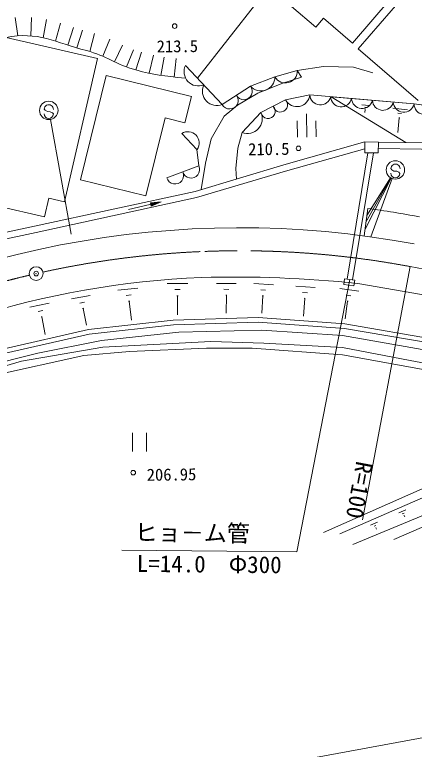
# Model space of a CAD drawing. Units: millimetres, scale not verified. Extents: x 40000 to 680000, y 20000 to 380000.
# Drawn here: x 256207 to 299583, y 259527 to 339324 of the extents above; entities that cross this region are included whole.
import ezdxf
from ezdxf.enums import TextEntityAlignment as Align

# ---------------------------------------------------------------- set-up
doc = ezdxf.new("R2010")
doc.units = ezdxf.units.MM
doc.header["$LTSCALE"] = 1000
doc.header["$PDMODE"] = 32
doc.header["$PDSIZE"] = 500
doc.linetypes.add('CHAIN', pattern=[18.5, 12, -1.5, 3.5, -1.5])
doc.layers.add('S-BGD', color=7, linetype='Continuous', lineweight=13)
doc.layers.add('S-BMK', color=2, linetype='CHAIN', lineweight=13)
doc.styles.add('ＭＳ ゴシック', font='')
doc.styles.get('ＭＳ ゴシック').set_extended_font_data('MS Gothic')

msp = doc.modelspace()

# ---------------------------------------------------------------- linework, layer by layer
at = {"layer": 'S-BGD'}
for p, q in [((293494, 335602), (301599, 345038)), ((300145, 344703), (292887, 336232)), ((288885, 337971), (286248, 340230)), ((256546, 337024), (256268, 339020)), ((257970, 337019), (258038, 339034)), ((259304, 336808), (259672, 338790)), ((260619, 336453), (261177, 338390)), ((289719, 338945), (288885, 337971)), ((292887, 336232), (289719, 338945)), ((261983, 336018), (262606, 337935)), ((262954, 335716), (263559, 337638)), ((255268, 336829), (265188, 334560)), ((264368, 335323), (264862, 337277)), ((265782, 334801), (266533, 336672)), ((267024, 334218), (267905, 336031)), ((268331, 333652), (269117, 335508)), ((269355, 333322), (269957, 335245)), ((299993, 330019), (293494, 335602)), ((265188, 334560), (261626, 318987)), ((270788, 332966), (271260, 334926)), ((272080, 332730), (272416, 334718)), ((273523, 332555), (273748, 334558)), ((286884, 333261), (287330, 332530)), ((263333, 321379), (266122, 332709)), ((266122, 332709), (275386, 330429)), ((275386, 330429), (274687, 327589)), ((259510, 328936), (259412, 329055)), ((259753, 328794), (259510, 328936)), ((260054, 328789), (259753, 328794)), ((260298, 328674), (260054, 328789)), ((293892, 329545), (294688, 329457)), ((294164, 329273), (294363, 329251)), ((294237, 329023), (294202, 328715)), ((294212, 329026), (294261, 329020)), ((297266, 329170), (298859, 328994)), ((260403, 328537), (260298, 328674)), ((272527, 328120), (270438, 319631)), ((274687, 327589), (272527, 328120)), ((287914, 326032), (287886, 328552)), ((297957, 328127), (297778, 326515)), ((297811, 328626), (298209, 328582)), ((297907, 328132), (298006, 328121)), ((262329, 315501), (260087, 327937)), ((286906, 326021), (286886, 327785)), ((288922, 326044), (288902, 327808)), ((294204, 324330), (294223, 325503)), ((294223, 325503), (295692, 325480)), ((295692, 325480), (295674, 324307)), ((294537, 324325), (292280, 310597)), ((295148, 324315), (292881, 310522)), ((295674, 324307), (294204, 324330)), ((297133, 322480), (297035, 322599)), ((297377, 322338), (297133, 322480)), ((294336, 316782), (297042, 321593)), ((294434, 317526), (297001, 321618)), ((297677, 322333), (297377, 322338)), ((297921, 322219), (297677, 322333)), ((298026, 322081), (297921, 322219)), ((270438, 319631), (263333, 321379)), ((297076, 321575), (294237, 316039)), ((294882, 315194), (297190, 321525)), ((259898, 319383), (259440, 317382)), ((261626, 318987), (259898, 319383)), ((259440, 317382), (253786, 318675)), ((268566, 318159), (272122, 318980)), ((272122, 318980), (270945, 318905)), ((271031, 318531), (270945, 318905)), ((272122, 318980), (270951, 318877)), ((272122, 318980), (270957, 318850)), ((272122, 318980), (270963, 318824)), ((272122, 318980), (270969, 318800)), ((272122, 318980), (270977, 318766)), ((272122, 318980), (270984, 318733)), ((272122, 318980), (270995, 318687)), ((272122, 318980), (271000, 318665)), ((272122, 318980), (271006, 318640)), ((272122, 318980), (271012, 318614)), ((272122, 318980), (271016, 318596)), ((272122, 318980), (271021, 318573)), ((272122, 318980), (271027, 318550)), ((272122, 318980), (271031, 318531)), ((294139, 315295), (294533, 318269)), ((299122, 311967), (293959, 284447)), ((286837, 280965), (292568, 310561)), ((292023, 310629), (291946, 310011)), ((293113, 310494), (292023, 310629)), ((293036, 309875), (293113, 310494)), ((267400, 309388), (269578, 309636)), ((272774, 310132), (274997, 310117)), ((278124, 310137), (280254, 310123)), ((282157, 310135), (284292, 309994)), ((286722, 309834), (288810, 309697)), ((291946, 310011), (293036, 309875)), ((293456, 310140), (313012, 306716)), ((262381, 308444), (264412, 308837)), ((268291, 308827), (268836, 308890)), ((273604, 309459), (274159, 309456)), ((278918, 309493), (279451, 309489)), ((279113, 308852), (279247, 308852)), ((279180, 308852), (279167, 306912)), ((282915, 309442), (283449, 309407)), ((287464, 309156), (287986, 309122)), ((291484, 309590), (293557, 309298)), ((292174, 308859), (292692, 308786)), ((263261, 307982), (263769, 308080)), ((268570, 308197), (268706, 308213)), ((268638, 308205), (268873, 306144)), ((273808, 308791), (273946, 308790)), ((273877, 308790), (273863, 306722)), ((283140, 308784), (283016, 306899)), ((283073, 308788), (283207, 308780)), ((287684, 308512), (287556, 306576)), ((287618, 308517), (287749, 308508)), ((292346, 308200), (292075, 306279)), ((292281, 308209), (292410, 308191)), ((257837, 307565), (259944, 307972)), ((263569, 307409), (263696, 307434)), ((263633, 307421), (263987, 305593)), ((258750, 307085), (259276, 307187)), ((259069, 306492), (259201, 306517)), ((259135, 306505), (259509, 304572)), ((273456, 305640), (264284, 304635)), ((282638, 305941), (273456, 305640)), ((291997, 305230), (282638, 305941)), ((301984, 303526), (291997, 305230)), ((264284, 304635), (255191, 302562)), ((321272, 297018), (289739, 283089)), ((268988, 293892), (269011, 291876)), ((270522, 291893), (270500, 293909)), ((297889, 285211), (298651, 285547)), ((298276, 285108), (298467, 285192)), ((298448, 284911), (298496, 284932)), ((298472, 284921), (298540, 284768)), ((294845, 283867), (295601, 284201)), ((295229, 283765), (295418, 283849)), ((295400, 283570), (295447, 283591)), ((295423, 283580), (295488, 283435)), ((267838, 281150), (286837, 280965)), ((312199, 262959), (222043, 246343))]:
    msp.add_line(p, q, dxfattribs=at)
for points in [[(276043, 332435), (282621, 340847), (276400, 345920)], [(274741, 333821), (278738, 329568), (281793, 331577), (284453, 332566), (286884, 333261)], [(286884, 333261), (289727, 333704), (292995, 333611), (295092, 333025)], [(276441, 320332), (276924, 323179), (277533, 325828), (278957, 328283), (280396, 329490), (282588, 330792), (285218, 331867), (287330, 332530)], [(280892, 326529), (282939, 328682), (285614, 330067), (288240, 330619), (299566, 329634), (303929, 329016), (307768, 328508)], [(290573, 330417), (299566, 329634), (307768, 328508), (315176, 324323), (321683, 318325)], [(321683, 318325), (314156, 321892), (300454, 325404), (298675, 325432), (290573, 330417)], [(272720, 321607), (276190, 322894), (275995, 324693), (274349, 326416)], [(280892, 326529), (280415, 324842), (280208, 322633), (280268, 321472)], [(294223, 325503), (285416, 323006), (275783, 320136), (258374, 316343), (235153, 311408)], [(342640, 307096), (326742, 315146), (313915, 321225), (300359, 324700), (295681, 324774)], [(393201, 305865), (385132, 303298), (362962, 304576), (352646, 305365), (343628, 307387), (327053, 315780), (314156, 321892), (300454, 325404), (295692, 325480)], [(294211, 324766), (285613, 322328), (275959, 319452), (258522, 315653), (235300, 310718)], [(302073, 304018), (292058, 305727), (282649, 306442), (273421, 306139), (264201, 305129), (255050, 303043), (246759, 300061), (238221, 296283), (230289, 291578), (225321, 287756), (221797, 284829)], [(224191, 285305), (231359, 290604), (236268, 293854), (241483, 296584), (246914, 299046), (252796, 301087), (258722, 302567), (265637, 303943), (274009, 304831), (283046, 305069), (291783, 304490), (301870, 302707), (315890, 300112), (329876, 297575), (338800, 295933)], [(323897, 297233), (310747, 299582), (299136, 301773), (291774, 303171), (283261, 303656), (277480, 303822), (265756, 303225), (256946, 301674), (250492, 299800), (242699, 296479), (235692, 292993), (232021, 290725), (226789, 287226)], [(321272, 297018), (291793, 302379), (281979, 303110), (277043, 303112), (268656, 302727), (263724, 302294), (253876, 300121), (247714, 298105), (237722, 293201), (226681, 286107), (224666, 284012)], [(291513, 282944), (309528, 290784), (323897, 297233)], [(328737, 297415), (320118, 293367), (307312, 287743), (292895, 281761)], [(338580, 294997), (330120, 296740), (319088, 291897), (311635, 288502), (297360, 282330)]]:
    msp.add_lwpolyline(points, dxfattribs=at)
for centre, radius in [((273570, 338088), 250), ((259909, 328921), 1000), ((287009, 324809), 250), ((297532, 322465), 1000), ((258533, 311198), 750), ((269072, 289580), 250)]:
    msp.add_circle(centre, radius, dxfattribs=at)
for centre, radius, start, end in [((276151, 333144), 1564, 154.37564, 292.08176), ((285587, 333201), 1299, 209.27982, 2.64223), ((282947, 332546), 1507, 220.03281, 0.72899), ((278150, 331018), 1564, 154.37564, 292.08176), ((281074, 331006), 918, 208.19311, 38.46441), ((279547, 330002), 918, 208.19311, 38.46441), ((286845, 330735), 1400, 208.49183, 355.26237), ((289386, 330667), 1146, 182.35991, 347.69975), ((291651, 330470), 1146, 182.35991, 347.69975), ((285045, 329529), 784, 191.34734, 43.40846), ((293916, 330273), 1146, 182.35991, 347.69975), ((296181, 330076), 1146, 182.35991, 347.69975), ((298446, 329879), 1146, 182.35991, 347.69975), ((300672, 329586), 1107, 177.46394, 346.39757), ((259911, 329046), 500, 358.99911, 178.99911), ((283707, 328836), 784, 191.34734, 43.40846), ((259903, 328546), 500, 178.99911, 358.99911), ((281478, 328021), 1603, 248.53577, 24.34476), ((275021, 325409), 1210, 323.662, 123.68455), ((275347, 322505), 928, 195.9186, 24.80641), ((297535, 322590), 500, 358.99911, 178.99911), ((273612, 321861), 928, 195.9186, 24.80641), ((297526, 322090), 500, 178.99911, 358.99911), ((280684, 213682), 105500, 79.37519, 82.45725), ((280684, 213682), 102500, 79.37519, 122.56413), ((280684, 213682), 97200, 92.48431, 122.56413), ((279749, 174311), 136519, 84.23746, 91.37594)]:
    msp.add_arc(centre, radius, start, end, dxfattribs=at)
msp.add_open_spline([(274747, 332434), (272259, 332674), (271416, 332765), (269355, 333322), (267185, 333908), (266175, 334866), (263998, 335424), (260653, 336283), (258641, 337573), (255268, 336829), (253474, 336433), (252676, 335606), (251026, 334798), (248504, 333565), (247707, 333139), (244623, 331537)], degree=3, knots=[0, 0, 0, 0, 1, 1, 1, 2, 2, 2, 3, 3, 3, 4, 4, 4, 5, 5, 5, 5], dxfattribs=at)
msp.add_point((258533, 311198), dxfattribs=at)
at = {"layer": 'S-BMK'}
msp.add_line((299122, 311967), (313492, 309271), dxfattribs=at)
for start, end in [(82.45725, 92.48431), (93.91658, 99.64625), (92.48431, 93.91658), (79.37521, 82.45725), (99.64625, 102.36807), (103.22751, 105.37511)]:
    msp.add_arc((280684, 213682), 100000, start, end, dxfattribs=at)

# ---------------------------------------------------------------- texts
at = {"layer": 'S-BGD', "style": 'ＭＳ ゴシック'}
for s, p in [('213.5', (273862, 335902)), ('210.5', (283787, 324733)), ('206.95', (273229, 289380))]:
    msp.add_text(s, height=1320, rotation=0.681, dxfattribs=at).set_placement(p, align=Align.MIDDLE_CENTER)
msp.add_text('R=100', height=1833, rotation=259.375, dxfattribs=at).set_placement((293959, 284447), align=Align.TOP_RIGHT)
msp.add_text('ヒョ－ム管', height=1833, rotation=359.444, dxfattribs=at).set_placement((269217, 281636), align=Align.BOTTOM_LEFT)
msp.add_text('L=14.0\u3000Φ300', height=1833, rotation=359.444, dxfattribs=at).set_placement((277332, 280557), align=Align.TOP_CENTER)

doc.saveas('drawing.dxf')
